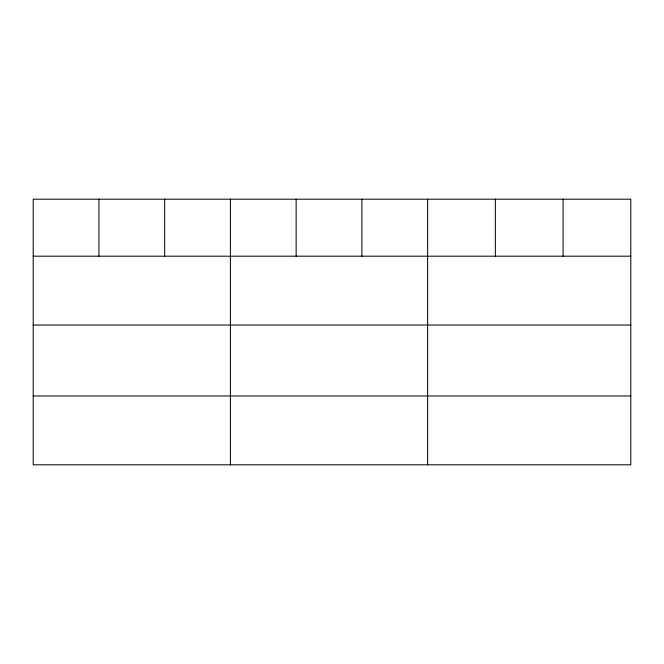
<?xml version="1.0" encoding="UTF-8"?>
<svg xmlns="http://www.w3.org/2000/svg" width="664" height="664" viewBox="0 0 664 664"><rect width="100%" height="100%" fill="white"/><g stroke="black" fill="none" stroke-linecap="round" stroke-linejoin="round"><path stroke-width="1" d="M630.8 325.036L630.8 199.192L33.2 199.192L33.2 464.808L630.8 464.808L630.8 325.036L33.2 325.036M33.2 256.188L630.8 256.188M33.2 395.968L630.8 395.968M563.072 199.192L563.072 256.188M495.344 199.192L495.344 256.188M427.616 199.192L427.616 464.808M361.88 199.192L361.88 256.188M296.144 199.192L296.144 256.188M230.408 199.192L230.408 464.808M164.672 199.192L164.672 256.188M98.936 199.192L98.936 256.188"/></g></svg>
